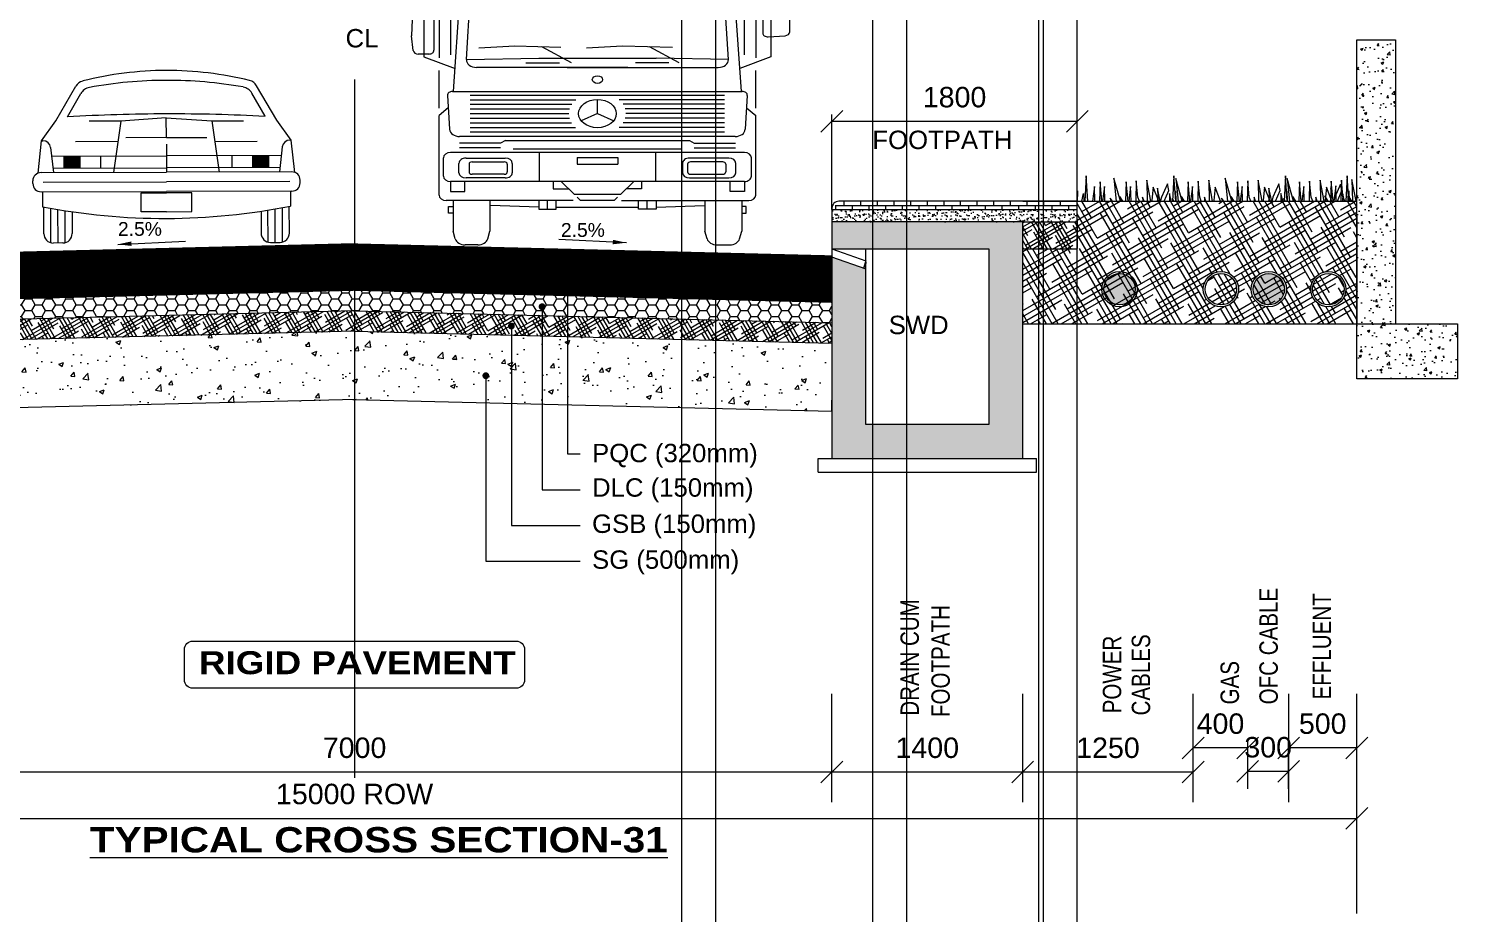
# Model space of a CAD drawing. Header units: inches. Extents: x 1863003 to 1881330, y 133141 to 515800.
# Drawn here: x 1870851 to 1881330, y 240631 to 247121 of the extents above; entities that cross this region are included whole.
import ezdxf

# ---------------------------------------------------------------- set-up
doc = ezdxf.new("R2010")
doc.units = ezdxf.units.IN
doc.header["$MEASUREMENT"] = 0
doc.linetypes.add('CENTERX2', pattern=[4, 2.5, -0.5, 0.5, -0.5])
doc.layers.get('0').update_dxf_attribs({"color": 4, "linetype": 'ELEC_LINE', "lineweight": 13})
doc.layers.get('Defpoints').update_dxf_attribs({"lineweight": 13})
for name, color, linetype, lineweight in [('DIM', 7, 'Continuous', 13), ('DIMEN', 7, 'Continuous', 13), ('HATCH', 252, 'Continuous', 13)]:
    doc.layers.add(name, color=color, linetype=linetype, lineweight=lineweight)
doc.styles.add('AB', font='ariblk.ttf')
doc.styles.add('ARIAL', font='arial.ttf')
doc.styles.get("Standard").update_dxf_attribs({"font": 'romans.shx'})
doc.linetypes.add('ELEC_LINE', pattern='A,12.7,-5.08,["EL",Standard,S=2.54,R=0,X=-2.54,Y=-1.27],-5.08', length=22.86)
doc.dimstyles.get("Standard").update_dxf_attribs({"dimtxt": 180, "dimasz": 160, "dimexe": 50, "dimexo": 50, "dimgap": 100, "dimtad": 1, "dimdec": 0, "dimzin": 0, "dimdsep": 46, "dimtxsty": 'ARIAL', "dimcen": 0.09, "dimclrd": 256, "dimclre": 256, "dimclrt": 256, "dimadec": 0, "dimazin": 0, "dimtm": 1e-09, "dimtfac": 1, "dimtdec": 0, "dimtofl": 0, "dimtmove": 0, "dimatfit": 3, "dimfxl": 0, "dimtolj": 1, "dimtzin": 0, "dimlwd": 9, "dimlwe": -1, "dimarcsym": 0})
pattern_1 = [(50, (850, -266725.27), (358.63009, -31.376067), [37.5, -412.5]), (355, (850, -266725.27), (-69.37567, 376.09607), [30, -330]), (100.451444, (879.9, -266727.9), (289.254423, 344.719995), [31.870096, -350.571056]), (46.1842, (850, -266625.27), (533.62067, -82.75964), [56.25, -618.75]), (96.635635, (894.47, -266632.17), (467.33097, 487.0593), [47.80517, -525.85688]), (351.184164, (850, -266625.3), (467.33097, 487.0593), [45, -495]), (21, (900, -266650.27), (298.453526, -201.309445), [37.5, -412.5]), (326, (900, -266650.27), (121.657666, 362.57502), [30, -330]), (71.451445, (924.87, -266667.05), (420.11119, 161.265576), [31.870095, -350.571056]), (37.5, (850, -266725.27), (6.079928, 166.446927), [0, -326, 0, -335, 0, -331.25]), (7.5, (850, -266725.27), (131.534769, 197.205856), [0, -191, 0, -318.5, 0, -126.25]), (327.5, (738.5, -266725.27), (266.911218, -11.277436), [0, -125, 0, -390, 0, -517.5]), (317.5, (688.5, -266725.27), (291.593085, 50.05249), [0, -162.5, 0, -259, 0, -367.5])]
pattern_2 = [(30, (850, -266725.274), (74.10254038, 71.6506351), [400, -200]), (120, (850, -266725.274), (28.3493649, -99.10254038), [400, -200])]
pattern_3 = [(0, (850, -266725.274), (75, 43.3012702), [50, -100]), (120, (850, -266725.274), (-75, 43.3012702), [50, -100]), (60, (850, -266725.274), (2e-14, 86.6025404), [-100, 50])]
pattern_4 = [(45, (850, -266725.274), (-0.8838834765, 0.8838834765), [])]

# ---------------------------------------------------------------- blocks, each defined once
blk = doc.blocks.new('ca')
at = {"color": 8}
for p, q in [((-28.87, 25.62), (-23.64, 34.63)), ((28.87, 25.62), (23.64, 34.63)), ((-25.85, 26.63), (-22.36, 32.7)), ((25.85, 26.63), (22.36, 32.7)), ((0, 26.33), (-11.87, 25.46)), ((0, 26.33), (11.87, 25.46)), ((0, 21.14), (0, 26.33)), ((-32.64, 20.39), (-28.87, 25.62)), ((-11.87, 25.46), (-20.19, 25.46)), ((-11.87, 25.46), (-13.81, 12.06)), ((11.87, 25.46), (13.81, 12.06)), ((11.87, 25.46), (20.19, 25.46)), ((32.64, 20.39), (28.87, 25.62)), ((-33.58, 11.92), (-32.64, 20.39)), ((-32.64, 20.39), (-32.28, 20.39)), ((-12.64, 20.11), (-23.75, 20.11)), ((0, 21.14), (-10.62, 21.14)), ((0, 21.14), (10.62, 21.14)), ((0, 19.41), (0, 12.06)), ((12.64, 20.11), (23.75, 20.11)), ((32.64, 20.39), (32.28, 20.39)), ((33.58, 11.92), (32.64, 20.39)), ((-30.3, 18.62), (-29.57, 12.06)), ((-30.05, 16.33), (0, 16.33)), ((-26.76, 13.26), (-26.76, 16.33)), ((-22.56, 13.26), (-22.56, 16.33)), ((-17.19, 13.26), (-17.19, 16.33)), ((30.05, 16.33), (0, 16.33)), ((17.19, 13.26), (17.19, 16.33)), ((22.56, 13.26), (22.56, 16.33)), ((26.76, 13.26), (26.76, 16.33)), ((30.3, 18.62), (29.57, 12.06)), ((-32.79, 12.06), (0, 12.06)), ((-29.71, 13.26), (0, 13.26)), ((29.71, 13.26), (0, 13.26)), ((32.79, 12.06), (0, 12.06)), ((-34.95, 9.21), (-34.95, 9.91)), ((-32.26, 9.56), (0, 9.56)), ((32.26, 9.56), (0, 9.56)), ((34.95, 9.21), (34.95, 9.91)), ((-32.79, 7.05), (0, 7.05)), ((-32.41, 7.05), (-32.41, 3.13)), ((-6.6, 1.76), (-6.6, 6.69)), ((-6.6, 6.69), (0, 6.69)), ((32.79, 7.05), (0, 7.05)), ((6.6, 6.69), (0, 6.69)), ((6.6, 1.76), (6.6, 6.69)), ((32.41, 7.05), (32.41, 3.13)), ((-32.09, -3.91), (-32.09, 3.06)), ((-30.28, -6.26), (-30.28, 2.73)), ((-28.4, -6.35), (-28.4, 2.4)), ((-26.52, -6.26), (-26.52, 2.09)), ((-24.71, 1.81), (-24.71, -3.91)), ((0, 1.76), (-6.6, 1.76)), ((0, 1.76), (6.6, 1.76)), ((24.71, 1.81), (24.71, -3.91)), ((26.52, -6.26), (26.52, 2.09)), ((28.4, -6.35), (28.4, 2.4)), ((30.28, -6.26), (30.28, 2.73)), ((32.09, -3.91), (32.09, 3.06)), ((-27.15, -6.35), (-29.66, -6.35)), ((27.15, -6.35), (29.66, -6.35))]:
    blk.add_line(p, q, dxfattribs=at)
for centre, radius, start, end in [((0, -51.16), 89.85, 90, 104.0557), ((0, -51.16), 89.85, 75.9443, 90), ((-21.11, 33.15), 2.93, 104.0557, 149.858), ((-19.5, 31.06), 3.3, 100.1965, 150.1888), ((0, -77.34), 113.45, 90, 100.1965), ((0, -77.34), 113.45, 79.8035, 90), ((19.5, 31.06), 3.3, 29.8112, 79.8035), ((21.11, 33.15), 2.93, 30.142, 75.9443), ((0, -444.78), 472.11, 90, 93.1382), ((0, -444.78), 472.11, 86.8618, 90), ((-32.28, 18.4), 1.99, 6.3627, 90), ((32.28, 18.4), 1.99, 90, 173.6373), ((-32.79, 9.91), 2.16, 90, 180), ((32.79, 9.91), 2.16, 0, 90), ((-32.79, 9.21), 2.16, 180, 270), ((32.79, 9.21), 2.16, 270, 0), ((0, 169.59), 169.59, 258.9833, 270), ((0, 169.59), 169.59, 270, 281.0167), ((-29.66, -3.91), 2.44, 180, 270), ((-27.15, -3.91), 2.44, 270, 0), ((27.15, -3.91), 2.44, 180, 270), ((29.66, -3.91), 2.44, 270, 0)]:
    blk.add_arc(centre, radius, start, end, dxfattribs=at)
for points in [[(-22.56, 13.26), (-22.56, 16.33), (-26.76, 13.26), (-26.76, 16.33)], [(22.56, 13.26), (22.56, 16.33), (26.76, 13.26), (26.76, 16.33)]]:
    blk.add_solid(points, dxfattribs=at)
blk = doc.blocks.new('_Oblique')
at = {"color": 0, "linetype": 'ByBlock', "lineweight": -2}
blk.add_line((-0.5, -0.5), (0.5, 0.5), dxfattribs=at)
blk = doc.blocks.new('*D198')
at = {"layer": 'Defpoints', "color": 0, "ltscale": 0.02}
for p in [(1879792, 241673), (1879792, 241496), (1880092, 241496)]:
    blk.add_point(p, dxfattribs=at)
at = {"layer": 'DIMEN', "ltscale": 0.02}
for p, q in [((1879792, 241546), (1879792, 241723)), ((1880092, 241546), (1880092, 241723))]:
    blk.add_line(p, q, dxfattribs=at)
at = {"layer": 'DIMEN', "lineweight": 9, "ltscale": 0.02}
blk.add_line((1880092, 241673), (1879792, 241673), dxfattribs=at)
at = {"layer": 'DIMEN', "lineweight": 9, "ltscale": 0.02, "xscale": 160, "yscale": 160, "zscale": 160, "rotation": 180}
blk.add_blockref('_Oblique', (1879792, 241673), dxfattribs=at)
at = {"layer": 'DIMEN', "lineweight": 9, "ltscale": 0.02, "xscale": 160, "yscale": 160, "zscale": 160}
blk.add_blockref('_Oblique', (1880092, 241673), dxfattribs=at)
at = {"layer": 'DIMEN', "ltscale": 0.02, "insert": (1879942, 241849), "char_height": 150, "attachment_point": 5, "style": 'ARIAL'}
blk.add_mtext('\\A1;300', dxfattribs=at)
blk = doc.blocks.new('*D199')
at = {"layer": 'Defpoints', "color": 0, "ltscale": 0.02}
for p in [(1876742, 241668), (1876742, 241668), (1878142, 241668)]:
    blk.add_point(p, dxfattribs=at)
at = {"layer": 'DIMEN', "lineweight": 9, "ltscale": 0.02}
blk.add_line((1878142, 241668), (1876742, 241668), dxfattribs=at)
at = {"layer": 'DIMEN', "lineweight": 9, "ltscale": 0.02, "xscale": 160, "yscale": 160, "zscale": 160, "rotation": 180}
blk.add_blockref('_Oblique', (1876742, 241668), dxfattribs=at)
at = {"layer": 'DIMEN', "lineweight": 9, "ltscale": 0.02, "xscale": 160, "yscale": 160, "zscale": 160}
blk.add_blockref('_Oblique', (1878142, 241668), dxfattribs=at)
at = {"layer": 'DIMEN', "ltscale": 0.02, "insert": (1877442, 241845), "char_height": 150, "attachment_point": 5, "style": 'ARIAL'}
blk.add_mtext('\\A1;1400', dxfattribs=at)
blk = doc.blocks.new('*D200')
at = {"layer": 'Defpoints', "color": 0, "ltscale": 0.02}
for p in [(1869742, 241668), (1869742, 241668), (1876742, 241668)]:
    blk.add_point(p, dxfattribs=at)
at = {"layer": 'DIMEN', "lineweight": 9, "ltscale": 0.02}
blk.add_line((1876742, 241668), (1869742, 241668), dxfattribs=at)
at = {"layer": 'DIMEN', "lineweight": 9, "ltscale": 0.02, "xscale": 160, "yscale": 160, "zscale": 160, "rotation": 180}
blk.add_blockref('_Oblique', (1869742, 241668), dxfattribs=at)
at = {"layer": 'DIMEN', "lineweight": 9, "ltscale": 0.02, "xscale": 160, "yscale": 160, "zscale": 160}
blk.add_blockref('_Oblique', (1876742, 241668), dxfattribs=at)
at = {"layer": 'DIMEN', "ltscale": 0.02, "insert": (1873242, 241845), "char_height": 150, "attachment_point": 5, "style": 'ARIAL'}
blk.add_mtext('\\A1;7000', dxfattribs=at)
blk = doc.blocks.new('*D202')
at = {"layer": 'Defpoints', "color": 0, "ltscale": 0.02}
for p in [(1880592, 241328), (1865592, 241151), (1880592, 241151)]:
    blk.add_point(p, dxfattribs=at)
at = {"layer": 'DIMEN', "ltscale": 0.02}
for p, q in [((1865592, 241201), (1865592, 241378)), ((1880592, 241201), (1880592, 241378))]:
    blk.add_line(p, q, dxfattribs=at)
at = {"layer": 'DIMEN', "lineweight": 9, "ltscale": 0.02}
blk.add_line((1865592, 241328), (1880592, 241328), dxfattribs=at)
at = {"layer": 'DIMEN', "lineweight": 9, "ltscale": 0.02, "xscale": 160, "yscale": 160, "zscale": 160, "rotation": 180}
blk.add_blockref('_Oblique', (1865592, 241328), dxfattribs=at)
at = {"layer": 'DIMEN', "lineweight": 9, "ltscale": 0.02, "xscale": 160, "yscale": 160, "zscale": 160}
blk.add_blockref('_Oblique', (1880592, 241328), dxfattribs=at)
at = {"layer": 'DIMEN', "ltscale": 0.02, "insert": (1873242, 241506), "char_height": 150, "attachment_point": 5, "style": 'ARIAL'}
blk.add_mtext('\\A1;15000 ROW', dxfattribs=at)
blk = doc.blocks.new('A$C9c4fc737')
at = {"color": 8, "linetype": 'Continuous'}
for p, q in [((10.81, 147.25), (134.61, 147.25)), ((10.81, 147.25), (10.81, 101.32)), ((134.61, 147.25), (134.61, 101.32)), ((10.81, 144.51), (134.61, 144.51)), ((15.3, 144.51), (15.3, 101.32)), ((130.12, 144.51), (130.12, 101.32)), ((49.37, 111.54), (50.8, 113.23)), ((50.8, 113.23), (94.62, 113.23)), ((94.62, 113.23), (96.05, 111.54)), ((25.8, 109.39), (27.36, 109.83)), ((34.43, 110.74), (27.36, 109.83)), ((34.43, 106.31), (27.36, 105.4)), ((34.43, 110.74), (49.37, 111.31)), ((34.43, 106.31), (62.34, 107.37)), ((96.05, 111.54), (49.37, 111.54)), ((49.37, 109.85), (49.37, 111.54)), ((49.37, 109.85), (96.05, 109.85)), ((62.34, 107.37), (83.08, 107.37)), ((110.99, 106.31), (83.08, 107.37)), ((96.05, 109.85), (96.05, 111.54)), ((110.99, 110.74), (96.05, 111.31)), ((110.99, 110.74), (118.06, 109.83)), ((110.99, 106.31), (118.06, 105.4)), ((119.62, 109.39), (118.06, 109.83)), ((16.44, 59.91), (19.43, 102.86)), ((24.28, 104.53), (27.36, 105.4)), ((26.84, 100.94), (51.62, 101.91)), ((51.62, 101.91), (93.8, 101.91)), ((118.58, 100.94), (93.8, 101.91)), ((121.14, 104.53), (118.06, 105.4)), ((128.98, 59.91), (125.99, 102.86)), ((1.26, 93.72), (1.26, 96.29)), ((6.95, 97.77), (3.23, 97.77)), ((7.94, 99.79), (4.91, 98.57)), ((4.91, 98.57), (4.91, 73.4)), ((13.61, 99.79), (7.94, 99.79)), ((8.92, 93.72), (8.92, 96.29)), ((10.81, 97.14), (10.81, 73.11)), ((15.22, 98.75), (13.61, 99.79)), ((19.14, 98.75), (15.22, 98.75)), ((15.3, 97.14), (15.3, 74.19)), ((21.52, 72.39), (23.11, 98.13)), ((123.9, 72.39), (122.31, 98.13)), ((126.28, 98.75), (130.2, 98.75)), ((130.12, 97.14), (130.12, 74.19)), ((130.2, 98.75), (131.81, 99.79)), ((131.81, 99.79), (137.47, 99.79)), ((134.61, 97.14), (134.61, 73.11)), ((137.3, 96.27), (137.3, 82.8)), ((137.47, 99.79), (140.51, 98.57)), ((139.33, 97.75), (146.14, 97.59)), ((140.51, 98.57), (140.51, 73.4)), ((147.86, 83.19), (148.05, 96.09)), ((6.89, 89.49), (2.28, 89.54)), ((3.23, 92.24), (6.95, 92.24)), ((0.28, 88.12), (0, 81.69)), ((8.82, 88.01), (8.82, 76.04)), ((0.75, 75.9), (0, 81.69)), ((139.43, 81.33), (146.05, 81.73)), ((6.86, 74.57), (2.71, 74.57)), ((4.91, 73.4), (17.06, 68.86)), ((21.52, 72.39), (49.8, 72.94)), ((40.46, 77.69), (26.35, 76.89)), ((58.43, 77.1), (40.46, 77.69)), ((49.8, 72.94), (95.62, 72.94)), ((62.54, 71.12), (51.02, 77.34)), ((82.52, 77.69), (68.41, 76.89)), ((102.04, 77.05), (82.52, 77.69)), ((104.6, 71.12), (93.07, 77.34)), ((123.9, 72.39), (95.62, 72.94)), ((140.51, 73.4), (128.36, 68.86)), ((10.81, 53.4), (10.81, 68.16)), ((84.58, 69.3), (25.46, 69.3)), ((44.75, 71.12), (57.89, 71.12)), ((60.84, 69.3), (119.96, 69.3)), ((100.67, 71.12), (87.53, 71.12)), ((134.61, 53.4), (134.61, 68.16)), ((14.13, 58.37), (14.94, 45.14)), ((16.09, 59.91), (129.33, 59.91)), ((23.02, 58.5), (122.4, 58.5)), ((23.02, 56.7), (64.22, 56.7)), ((72.71, 51.27), (72.71, 56.78)), ((122.4, 56.7), (81.2, 56.7)), ((131.29, 58.37), (130.48, 45.14)), ((14.42, 53.54), (10.81, 50.56)), ((10.81, 19.41), (10.81, 50.56)), ((23.02, 54.9), (62.65, 54.9)), ((23.02, 53.1), (61.82, 53.1)), ((23.02, 51.3), (61.55, 51.3)), ((72.71, 51.27), (66.34, 48.51)), ((72.71, 51.27), (79.07, 48.51)), ((122.4, 54.9), (82.76, 54.9)), ((122.4, 53.1), (83.6, 53.1)), ((122.4, 51.3), (83.87, 51.3)), ((131, 53.54), (134.61, 50.56)), ((134.61, 19.41), (134.61, 50.56)), ((23.02, 49.5), (61.8, 49.5)), ((23.02, 47.7), (62.62, 47.7)), ((23.02, 45.9), (64.15, 45.9)), ((122.4, 45.9), (81.27, 45.9)), ((122.4, 47.7), (82.8, 47.7)), ((122.4, 49.5), (83.62, 49.5)), ((34.85, 39.77), (18.76, 39.77)), ((126.55, 42.33), (18.87, 42.33)), ((23.02, 44.1), (122.4, 44.1)), ((36.74, 40.77), (34.85, 39.77)), ((36.74, 40.77), (108.68, 40.77)), ((108.68, 40.77), (110.57, 39.77)), ((110.57, 39.77), (126.66, 39.77)), ((12.51, 26.79), (12.51, 34.02)), ((130.15, 36.08), (15.27, 36.08)), ((34.85, 37.93), (18.76, 37.93)), ((21.36, 33.89), (36.69, 33.89)), ((39.79, 37.5), (105.63, 37.5)), ((49.99, 36.08), (49.99, 24.73)), ((64.75, 34.1), (64.75, 31.54)), ((64.75, 34.1), (80.67, 34.1)), ((80.67, 34.1), (80.67, 31.54)), ((95.43, 36.08), (95.43, 24.73)), ((124.06, 33.89), (108.73, 33.89)), ((110.57, 37.93), (126.66, 37.93)), ((132.91, 26.79), (132.91, 34.02)), ((18.61, 28.18), (18.61, 31.83)), ((22.54, 31.53), (22.54, 28.48)), ((23.73, 32.42), (36.29, 32.42)), ((37.48, 31.53), (37.48, 28.48)), ((39.44, 31.83), (39.44, 28.18)), ((64.75, 31.54), (80.67, 31.54)), ((105.98, 31.83), (105.98, 28.18)), ((107.94, 31.53), (107.94, 28.48)), ((121.69, 32.42), (109.13, 32.42)), ((122.87, 31.53), (122.87, 28.48)), ((126.81, 28.18), (126.81, 31.83)), ((130.15, 24.73), (15.27, 24.73)), ((15.27, 24.73), (15.27, 20.89)), ((20.84, 20.89), (20.84, 24.73)), ((36.69, 26.11), (21.36, 26.11)), ((36.29, 27.59), (23.73, 27.59)), ((55.48, 24.73), (55.48, 21.89)), ((58.51, 24.73), (63.62, 19.76)), ((86.91, 24.73), (81.8, 19.76)), ((89.94, 24.73), (89.94, 21.89)), ((108.73, 26.11), (124.06, 26.11)), ((109.13, 27.59), (121.69, 27.59)), ((124.58, 20.89), (124.58, 24.73)), ((130.15, 24.73), (130.15, 20.89)), ((63.24, 17.35), (13.57, 17.35)), ((15.27, 20.89), (20.84, 20.89)), ((16.3, 17.35), (16.3, 5.28)), ((30.68, 17.35), (30.68, 5.28)), ((49.8, 17.35), (49.8, 13.94)), ((53.21, 13.94), (53.21, 17.35)), ((55.48, 21.89), (61.43, 21.89)), ((56.61, 13.94), (56.61, 17.35)), ((63.62, 19.76), (81.8, 19.76)), ((66.1, 17.35), (64.8, 18.61)), ((79.32, 17.35), (66.1, 17.35)), ((79.32, 17.35), (80.62, 18.61)), ((82.18, 17.35), (131.85, 17.35)), ((89.94, 21.89), (83.99, 21.89)), ((88.81, 13.94), (88.81, 17.35)), ((92.21, 13.94), (92.21, 17.35)), ((95.62, 17.35), (95.62, 13.94)), ((114.74, 17.35), (114.74, 5.28)), ((130.15, 20.89), (124.58, 20.89)), ((129.12, 17.35), (129.12, 5.28)), ((14.52, 12.33), (14.52, 14.95)), ((14.52, 14.95), (16.3, 14.95)), ((16.3, 12.33), (14.52, 12.33)), ((49.8, 14.65), (30.87, 15.36)), ((49.8, 13.94), (56.61, 13.94)), ((56.61, 14.65), (88.81, 14.65)), ((95.62, 13.94), (88.81, 13.94)), ((95.62, 14.65), (114.55, 15.36)), ((130.9, 14.95), (129.12, 14.95)), ((129.12, 12.33), (130.9, 12.33)), ((130.9, 12.33), (130.9, 14.95)), ((17.14, 2.34), (16.3, 5.28)), ((25.99, 0), (20.99, 0)), ((29.84, 2.34), (30.68, 5.28)), ((115.58, 2.34), (114.74, 5.28)), ((119.43, 0), (124.43, 0)), ((128.28, 2.34), (129.12, 5.28))]:
    blk.add_line(p, q, dxfattribs=at)
for centre, major_axis, start_param, end_param in [((29.26, 102.48), (9.84, 0), 1.929567, 3.089386), ((116.16, 102.48), (-9.84, 0), 3.193799, 4.353618), ((27.05, 99), (7.87, 0), 1.929567, 3.089386), ((27.04, 97.99), (-3.94, 0), -1.51867, -0.04621), ((118.38, 97.99), (3.94, 0), 0.04621, 1.51867), ((118.37, 99), (7.87, 0), 0.052207, 1.212026), ((3.23, 96.29), (1.97, 0), 1.570796, 3.141593), ((6.95, 96.29), (1.97, 0), 0, 1.570796), ((139.27, 96.27), (1.97, 0), 1.538549, 3.141593), ((146.08, 96.11), (1.97, 0), -0.010752, 1.538549), ((2.25, 88.07), (-1.97, 0), 4.697006, 6.25023), ((3.23, 93.72), (-1.97, 0), 0, 1.570796), ((6.86, 88.01), (1.97, 0), 0, 1.555413), ((6.95, 93.72), (-1.97, 0), 1.570796, 3.141593), ((139.27, 82.8), (-1.97, 0), 0, 1.650626), ((145.89, 83.2), (-1.97, 0), 1.650626, 3.13084), ((2.71, 76.04), (-1.97, 0), 0.096474, 1.570796), ((6.86, 76.04), (-1.97, 0), 1.570796, 3.141593), ((25.46, 72.26), (-3.94, 0), -0.04621, 1.570796), ((119.96, 72.26), (3.94, 0), 4.712389, 6.329395), ((72.71, 64.59), (-2, 0), 3.141593, 9.424778), ((16.09, 58.44), (-1.97, 0), -1.570796, 0.046121), ((129.33, 58.44), (1.97, 0), -0.046121, 1.570796), ((18.87, 45.28), (3.94, 0), 3.187714, 4.712389), ((126.55, 45.28), (-3.94, 0), 1.570796, 3.095472), ((15.27, 34.02), (-2.76, 0), -1.570796, 0), ((21.36, 31.83), (2.76, 0), 1.570796, 3.141593), ((36.69, 31.83), (2.76, 0), 0, 1.570796), ((108.73, 31.83), (2.76, 0), 1.570796, 3.141593), ((124.06, 31.83), (-2.76, 0), 3.141593, 4.712389), ((130.15, 34.02), (2.76, 0), 0, 1.570796), ((21.36, 28.18), (-2.76, 0), 0, 1.570796), ((23.73, 31.53), (-1.18, 0), -1.570796, 0), ((23.73, 28.48), (1.18, 0), 3.141593, 4.712389), ((36.29, 31.53), (1.18, 0), 0, 1.570796), ((36.29, 28.48), (-1.18, 0), 1.570796, 3.141593), ((36.69, 28.18), (-2.76, 0), 1.570796, 3.141593), ((108.73, 28.18), (-2.76, 0), 0, 1.570796), ((109.13, 31.53), (1.18, 0), 1.570796, 3.141593), ((109.13, 28.48), (1.18, 0), 3.141593, 4.712389), ((121.69, 31.53), (-1.18, 0), 3.141593, 4.712389), ((121.69, 28.48), (1.18, 0), 4.712389, 6.283185), ((124.06, 28.18), (2.76, 0), 4.712389, 6.283185), ((15.27, 26.79), (2.76, 0), 3.141593, 4.712389), ((130.15, 26.79), (-2.76, 0), 1.570796, 3.141593), ((13.57, 19.41), (-2.76, 0), 0, 1.570796), ((131.85, 19.41), (2.76, 0), 4.712389, 6.283185), ((20.99, 2.95), (-3.94, 0), 0.210626, 1.570796), ((25.99, 2.95), (3.94, 0), 4.712389, 6.072559), ((119.43, 2.95), (-3.94, 0), 0.210626, 1.570796), ((124.43, 2.95), (3.94, 0), 4.712389, 6.072559)]:
    blk.add_ellipse(centre, major_axis=major_axis, ratio=0.75, start_param=start_param, end_param=end_param, dxfattribs=at)
blk.add_ellipse((72.71, 51.27), major_axis=(7.35, 0), ratio=0.75, dxfattribs=at)
blk = doc.blocks.new('*D195')
at = {"layer": 'Defpoints', "color": 0, "ltscale": 0.02}
for p in [(1879392, 241845), (1879392, 241668), (1879792, 241668)]:
    blk.add_point(p, dxfattribs=at)
at = {"layer": 'DIMEN', "ltscale": 0.02}
for p, q in [((1879392, 241718), (1879392, 241895)), ((1879792, 241718), (1879792, 241895))]:
    blk.add_line(p, q, dxfattribs=at)
at = {"layer": 'DIMEN', "lineweight": 9, "ltscale": 0.02}
blk.add_line((1879792, 241845), (1879392, 241845), dxfattribs=at)
at = {"layer": 'DIMEN', "lineweight": 9, "ltscale": 0.02, "xscale": 160, "yscale": 160, "zscale": 160, "rotation": 180}
blk.add_blockref('_Oblique', (1879392, 241845), dxfattribs=at)
at = {"layer": 'DIMEN', "lineweight": 9, "ltscale": 0.02, "xscale": 160, "yscale": 160, "zscale": 160}
blk.add_blockref('_Oblique', (1879792, 241845), dxfattribs=at)
at = {"layer": 'DIMEN', "ltscale": 0.02, "insert": (1879592, 242022), "char_height": 150, "attachment_point": 5, "style": 'ARIAL'}
blk.add_mtext('\\A1;400', dxfattribs=at)
blk = doc.blocks.new('*D196')
at = {"layer": 'Defpoints', "color": 0, "ltscale": 0.02}
for p in [(1878142, 241668), (1878142, 241668), (1879392, 241668)]:
    blk.add_point(p, dxfattribs=at)
at = {"layer": 'DIMEN', "lineweight": 9, "ltscale": 0.02}
blk.add_line((1879392, 241668), (1878142, 241668), dxfattribs=at)
at = {"layer": 'DIMEN', "lineweight": 9, "ltscale": 0.02, "xscale": 160, "yscale": 160, "zscale": 160, "rotation": 180}
blk.add_blockref('_Oblique', (1878142, 241668), dxfattribs=at)
at = {"layer": 'DIMEN', "lineweight": 9, "ltscale": 0.02, "xscale": 160, "yscale": 160, "zscale": 160}
blk.add_blockref('_Oblique', (1879392, 241668), dxfattribs=at)
at = {"layer": 'DIMEN', "ltscale": 0.02, "insert": (1878767, 241845), "char_height": 150, "attachment_point": 5, "style": 'ARIAL'}
blk.add_mtext('\\A1;1250', dxfattribs=at)
blk = doc.blocks.new('*D203')
at = {"layer": 'Defpoints', "color": 0, "ltscale": 0.02}
for p in [(1880092, 241845), (1880092, 241668), (1880592, 241668)]:
    blk.add_point(p, dxfattribs=at)
at = {"layer": 'DIMEN', "ltscale": 0.02}
for p, q in [((1880092, 241718), (1880092, 241895)), ((1880592, 241718), (1880592, 241895))]:
    blk.add_line(p, q, dxfattribs=at)
at = {"layer": 'DIMEN', "lineweight": 9, "ltscale": 0.02}
blk.add_line((1880592, 241845), (1880092, 241845), dxfattribs=at)
at = {"layer": 'DIMEN', "lineweight": 9, "ltscale": 0.02, "xscale": 160, "yscale": 160, "zscale": 160, "rotation": 180}
blk.add_blockref('_Oblique', (1880092, 241845), dxfattribs=at)
at = {"layer": 'DIMEN', "lineweight": 9, "ltscale": 0.02, "xscale": 160, "yscale": 160, "zscale": 160}
blk.add_blockref('_Oblique', (1880592, 241845), dxfattribs=at)
at = {"layer": 'DIMEN', "ltscale": 0.02, "insert": (1880342, 242022), "char_height": 150, "attachment_point": 5, "style": 'ARIAL'}
blk.add_mtext('\\A1;500', dxfattribs=at)
blk = doc.blocks.new('*D312')
at = {"layer": 'Defpoints', "color": 0, "ltscale": 0.02}
for p in [(1876742, 246440), (1876742, 246339), (1878542, 246339)]:
    blk.add_point(p, dxfattribs=at)
at = {"layer": 'DIMEN', "ltscale": 0.02}
for p, q in [((1876742, 246389), (1876742, 246490)), ((1878542, 246389), (1878542, 246490))]:
    blk.add_line(p, q, dxfattribs=at)
at = {"layer": 'DIMEN', "lineweight": 9, "ltscale": 0.02}
blk.add_line((1878542, 246440), (1876742, 246440), dxfattribs=at)
at = {"layer": 'DIMEN', "lineweight": 9, "ltscale": 0.02, "xscale": 160, "yscale": 160, "zscale": 160, "rotation": 180}
blk.add_blockref('_Oblique', (1876742, 246440), dxfattribs=at)
at = {"layer": 'DIMEN', "lineweight": 9, "ltscale": 0.02, "xscale": 160, "yscale": 160, "zscale": 160}
blk.add_blockref('_Oblique', (1878542, 246440), dxfattribs=at)
at = {"layer": 'DIMEN', "ltscale": 0.02, "insert": (1877642, 246617), "char_height": 150, "attachment_point": 5, "style": 'ARIAL'}
blk.add_mtext('\\A1;1800', dxfattribs=at)

msp = doc.modelspace()

# ---------------------------------------------------------------- hatches: boundary and pattern name
at = {"layer": 'DIM', "linetype": 'Continuous'}
h = msp.add_hatch(dxfattribs=at)
h.set_pattern_fill('AR-CONC')
h.set_pattern_definition([(50, (1100, -266575.27), (182.184669, -15.939086), [19.05, -209.55]), (355, (1100, -266575.27), (-35.243421, 191.056845), [15.24, -167.640584]), (100.451445, (1115.18, -266576.6), (146.941247, 175.117752), [16.190009, -178.090245]), (46.1842, (1100, -266524.47), (271.07904, -42.042328), [28.575, -314.325]), (96.635558, (1122.6, -266527.98), (237.404134, 247.426125), [24.285023, -267.13561]), (351.184151, (1100, -266524.47), (237.404134, 247.426125), [22.859967, -251.45973]), (21, (1125.4, -266537.17), (151.614391, -102.265198), [19.05, -209.55]), (326, (1125.4, -266537.17), (61.802028, 184.187966), [15.24, -167.64]), (71.451445, (1138.03, -266545.7), (213.41642, 81.922769), [16.190009, -178.089938]), (37.5, (1100, -266575.274), (3.0886033, 84.5550389), [0, -165.608, 0, -170.18, 0, -168.275]), (7.5, (1100, -266575.27), (66.8196625, 100.180575), [0, -97.028, 0, -161.798, 0, -64.135]), (327.5, (1043.36, -266575.274), (135.5905952, -5.728744), [0, -63.5, 0, -198.12, 0, -262.89]), (317.5, (1017.96, -266575.27), (148.1291814, 25.426491), [0, -82.55, 0, -131.572, 0, -186.69])])
h.paths.add_polyline_path([(1880876.8, 247038.9), (1880592.3, 247038.9), (1880592.3, 245910.1), (1880598.8, 245980.4), (1880592.3, 245758.4), (1880592.3, 244954.9), (1880876.8, 244954.9)])
h.paths.add_polyline_path([(1881329.8, 244954.9), (1880592.3, 244954.9), (1880592.3, 244552.5), (1881329.8, 244552.5)])
h = msp.add_hatch(dxfattribs=at)
h.set_pattern_fill('AR-BRSTD', scale=0.6)
h.set_pattern_definition([(0, (850, -266467.663), (0, 40.64508), []), (90, (850, -266467.663), (-60.96, 40.64508), [40.64508, -40.64508])])
h.paths.add_polyline_path([(1876742.3, 245794), (1876792.3, 245854), (1878542.3, 245854), (1878542.3, 245794)])
at = {"layer": 'DIM', "linetype": 'Continuous', "ltscale": 0.02}
h = msp.add_hatch(dxfattribs=at)
h.set_pattern_fill('HOUND', color=31, scale=600, angle=30, style=0)
h.set_pattern_definition([(30, (0, 967.136), (111.1538106, 107.47595264), [600, -300]), (120, (0, 967.136), (42.52404736, -148.6538106), [600, -300])])
h.paths.add_polyline_path([(1879151.2, 245854), (1879151, 245853.2), (1879150.8, 245854), (1878542.3, 245854), (1878542.3, 245711.6), (1878542.3, 245512.6, -0.4142136), (1878532.3, 245502.6), (1878142.3, 245502.6), (1878142.3, 244954.9), (1880592.3, 244954.9), (1880592.3, 245854), (1880421.6, 245854), (1880421.1, 245851.9), (1880420.6, 245854), (1879968, 245854), (1879967.8, 245853.2), (1879967.6, 245854)])
h.paths.add_polyline_path([(1879724.5, 245209.3, -1), (1879466, 245209.3, -1)], flags=16)
h.paths.add_polyline_path([(1879710.5, 245209.3, -1), (1879480, 245209.3, -1)], flags=0)
h.paths.add_polyline_path([(1880075.8, 245209.3, -1), (1879817.4, 245209.3, -1)], flags=16)
h.paths.add_polyline_path([(1880061.8, 245209.3, -1), (1879831.4, 245209.3, -1)], flags=0)
h.paths.add_polyline_path([(1880512.2, 245209.3, -1), (1880253.8, 245209.3, -1)], flags=16)
h.paths.add_polyline_path([(1880498.2, 245209.3, -1), (1880267.8, 245209.3, -1)], flags=0)
at = {"layer": 'DIM', "linetype": 'Continuous'}
h = msp.add_hatch(dxfattribs=at)
h.set_pattern_fill('AR-SAND')
h.set_pattern_definition([(37.5, (850, -266467.663), (-1.6000313, 48.9413237), [0, -38.608, 0, -43.18, 0, -41.275]), (7.5, (850, -266467.663), (44.9523283, 71.68251), [0, -20.828, 0, -34.798, 0, -13.335]), (327.5, (818.76, -266467.663), (79.099237, 0.1437185), [0, -12.7, 0, -45.72, 0, -59.69]), (317.5, (818.76, -266467.663), (76.3556452, 22.2929323), [0, -6.35, 0, -29.972, 0, -34.29])])
h.paths.add_polyline_path([(1876742.3, 245704), (1876742.3, 245794), (1878542.3, 245794), (1878542.3, 245704)])
h = msp.add_hatch(dxfattribs=at)
h.set_pattern_fill('AR-CONC', scale=10)
h.set_pattern_definition([(50, (850, 107490.374), (71.7260183, -6.2752135), [7.5, -82.5]), (355, (850, 107490.374), (-13.8751334, 75.2192134), [6, -66]), (100.4514445, (855.98, 107489.85), (57.8508847, 68.943999), [6.3740192, -70.1142112]), (46.1842, (850, 107510.37), (106.724133, -16.551928), [11.25, -123.75]), (96.6356355, (858.89, 107509), (93.4661946, 97.41186), [9.561034, -105.171376]), (351.184164, (850, 107510.37), (93.4661945, 97.41186), [9, -99]), (21, (860, 107505.374), (59.6907052, -40.261889), [7.5, -82.5]), (326, (860, 107505.374), (24.3315332, 72.5150045), [6, -66]), (71.4514447, (864.974, 107502.02), (84.0222377, 32.2531153), [6.374019, -70.1142112]), (37.5, (850, 107490.374), (1.21598553, 33.2893854), [0, -65.2, 0, -67, 0, -66.25]), (7.5, (850, 107490.374), (26.30695374, 39.4411712), [0, -38.2, 0, -63.7, 0, -25.25]), (327.5, (827.7, 107490.374), (53.3822436, -2.25548717), [0, -25, 0, -78, 0, -103.5]), (317.5, (817.7, 107490.374), (58.3186169, 10.0104982), [0, -32.5, 0, -51.8, 0, -73.5])])
h.paths.add_polyline_path([(1877892.3, 245506.4), (1877892.3, 244216.8), (1876992.3, 244216.8), (1876992.3, 245358.1), (1876742.3, 245446.4), (1876742.3, 243966.8), (1878142.3, 243966.8), (1878142.3, 245704), (1876742.3, 245704), (1876742.3, 245506.4)])
at = {"layer": 'DIM', "linetype": 'Continuous', "ltscale": 0.02}
h = msp.add_hatch(dxfattribs=at)
h.set_pattern_fill('HOUND', color=130, scale=400, angle=30, style=0)
h.set_pattern_definition([(30, (850, -266467.663), (74.10254038, 71.6506351), [400, -200]), (120, (850, -266467.663), (28.3493649, -99.10254038), [400, -200])])
h.paths.add_polyline_path([(1878142.3, 245504), (1878142.3, 245704), (1878542.3, 245704), (1878542.3, 245675.1), (1878542.3, 245504)])
at = {"layer": 'DIM', "linetype": 'Continuous'}
h = msp.add_hatch(color=7, dxfattribs=at)
h.dxf.hatch_style = 1
h.paths.add_polyline_path([(1878736.7, 245209.3, 1), (1878967.1, 245209.3, 1)])
h = msp.add_hatch(color=7, dxfattribs=at)
h.dxf.hatch_style = 1
h.paths.add_polyline_path([(1879831.4, 245209.3, 1), (1880061.8, 245209.3, 1)])
at = {"layer": 'DIM', "linetype": 'Continuous', "ltscale": 0.02}
h = msp.add_hatch(dxfattribs=at)
h.set_pattern_fill('HONEY', color=31, scale=400, style=0)
h.set_pattern_definition(pattern_3)
h.paths.add_polyline_path([(1869742.3, 245113.9), (1873242.3, 245201.4), (1873242.3, 245051.4), (1869742.3, 244963.8)])
h = msp.add_hatch(dxfattribs=at)
h.set_pattern_fill('HONEY', color=31, scale=400, style=0)
h.set_pattern_definition(pattern_3)
h.paths.add_polyline_path([(1873242.3, 245201.4), (1873242.3, 245051.4), (1876742.3, 244963.8), (1876742.3, 245113.9)])
h = msp.add_hatch(dxfattribs=at)
h.set_pattern_fill('HOUND', color=130, scale=400, angle=30, style=0)
h.set_pattern_definition(pattern_2)
h.paths.add_polyline_path([(1869742.3, 244963.8), (1873242.3, 245051.4), (1873242.3, 244901.3), (1869742.3, 244813.8)])
h = msp.add_hatch(dxfattribs=at)
h.set_pattern_fill('HOUND', color=130, scale=400, angle=30, style=0)
h.set_pattern_definition(pattern_2)
h.paths.add_polyline_path([(1873242.3, 245051.4), (1873242.3, 244901.3), (1876742.3, 244813.8), (1876742.3, 244963.8)])
h = msp.add_hatch(dxfattribs=at)
h.set_pattern_fill('AR-CONC', scale=50, style=0)
h.set_pattern_definition(pattern_1)
h.paths.add_polyline_path([(1869742.3, 244813.8), (1873242.3, 244901.3), (1873242.3, 244401.2), (1869742.3, 244313.6)])
h = msp.add_hatch(dxfattribs=at)
h.set_pattern_fill('AR-CONC', scale=50, style=0)
h.set_pattern_definition(pattern_1)
h.paths.add_polyline_path([(1876742.3, 244813.8), (1873242.3, 244901.3), (1873242.3, 244401.2), (1876742.3, 244313.6)])
at = {"layer": 'HATCH', "linetype": 'Continuous', "ltscale": 0.02}
h = msp.add_hatch(dxfattribs=at)
h.set_pattern_fill('ANSI31', color=141, scale=10)
h.set_pattern_definition(pattern_4)
h.paths.add_polyline_path([(1869742.3, 245446.4), (1869742.3, 245454), (1873242.3, 245541.5), (1873242.3, 245201.4), (1869742.3, 245113.9)])
h = msp.add_hatch(dxfattribs=at)
h.set_pattern_fill('ANSI31', color=141, scale=10)
h.set_pattern_definition(pattern_4)
h.paths.add_polyline_path([(1876742.3, 245446.4), (1876742.3, 245454), (1873242.3, 245541.5), (1873242.3, 245201.4), (1876742.3, 245113.9)])

# ---------------------------------------------------------------- linework, layer by layer
at = {"color": 7, "linetype": 'Continuous', "ltscale": 0.02}
msp.add_line((1878142.3, 243966.8), (1878142.3, 245704), dxfattribs=at)
at = {"color": 8, "linetype": 'Continuous', "ltscale": 0.02}
for p in [(1875642.3, 502880.9), (1875642.3, 502880.9), (1875892.3, 502880.9), (1877042.3, 502880.9), (1877292.3, 500369.9), (1878259.2, 500590.1), (1878293.4, 500590.1), (1878542.3, 500369.9)]:
    msp.add_xline(p, (0, 1), dxfattribs=at)
at = {"color": 66, "linetype": 'Continuous', "lineweight": 9, "ltscale": 0.25, "flags": 128}
for points in [[(1878618.9, 245854), (1878606.4, 246041.6), (1878596.8, 245854)], [(1879263.6, 245854), (1879251.1, 246041.6), (1879241.5, 245854)], [(1880080.4, 245854), (1880067.9, 246041.6), (1880058.3, 245854)], [(1880533.7, 245854), (1880521.2, 246040.4), (1880511.6, 245854)], [(1878671.1, 245854), (1878668.1, 245962.2), (1878653.8, 245854)], [(1878722.5, 245854), (1878709.3, 245995.6), (1878704.5, 245854)], [(1878744.9, 245854), (1878741.9, 245962.2), (1878727.6, 245854)], [(1878858.4, 245854), (1878810.3, 246023), (1878827.8, 245854)], [(1878914, 245854), (1878900.8, 245996.9), (1878895.9, 245854)], [(1878936.4, 245854), (1878933.3, 245963.5), (1878918.9, 245854)], [(1878998.9, 245854), (1878986.6, 245884.5), (1878974.9, 246004.1), (1878971.9, 245854)], [(1879081.5, 245854), (1879052.3, 246010), (1879055.3, 245854)], [(1879139.9, 245854), (1879098.8, 245958.6), (1879089.3, 245861.2), (1879088.9, 245854)], [(1879179.6, 245854), (1879212.5, 245934.3), (1879202.6, 245981.2), (1879159.6, 245884.6), (1879151, 245853.2), (1879130.3, 245950), (1879133.3, 245882.6), (1879128.6, 245854)], [(1879311.3, 245854), (1879263.6, 246021.8), (1879281, 245854)], [(1879367.2, 245854), (1879354.1, 245995.6), (1879349.2, 245854)], [(1879389.7, 245854), (1879386.6, 245962.2), (1879372.3, 245854)], [(1879451.7, 245854), (1879439.9, 245883.2), (1879428.2, 246002.9), (1879425.2, 245854)], [(1879534.6, 245854), (1879505.6, 246008.8), (1879508.6, 245854)], [(1879592.7, 245854), (1879552.1, 245957.4), (1879542.6, 245860), (1879542.3, 245854)], [(1879675.2, 245854), (1879627.1, 246023), (1879644.6, 245854)], [(1879730.8, 245854), (1879717.6, 245996.9), (1879712.7, 245854)], [(1879753.2, 245854), (1879750.1, 245963.5), (1879735.7, 245854)], [(1879815.7, 245854), (1879803.4, 245884.5), (1879791.7, 246004.1), (1879788.7, 245854)], [(1879898.3, 245854), (1879869.1, 246010), (1879872.1, 245854)], [(1879956.7, 245854), (1879915.6, 245958.6), (1879906.1, 245861.2), (1879905.7, 245854)], [(1879996.4, 245854), (1880029.3, 245934.3), (1880019.4, 245981.2), (1879976.4, 245884.6), (1879967.8, 245853.2), (1879947.1, 245950), (1879950.1, 245882.6), (1879945.4, 245854)], [(1880128.1, 245854), (1880080.4, 246021.8), (1880097.8, 245854)], [(1880184, 245854), (1880170.9, 245995.6), (1880166, 245854)], [(1880206.5, 245854), (1880203.4, 245962.2), (1880189.1, 245854)], [(1880268.5, 245854), (1880256.7, 245883.2), (1880245, 246002.9), (1880242, 245854)], [(1880351.4, 245854), (1880322.4, 246008.8), (1880325.4, 245854)], [(1880409.5, 245854), (1880368.9, 245957.4), (1880359.4, 245860), (1880359.1, 245854)], [(1880450.2, 245854), (1880482.6, 245933.1), (1880472.7, 245979.9), (1880429.7, 245883.4), (1880421.1, 245851.9), (1880400.4, 245948.7), (1880403.4, 245881.4), (1880398.9, 245854)], [(1880418.3, 245854), (1880404.7, 246000.9), (1880399.6, 245854)], [(1880440.4, 245854), (1880437.2, 245967.4), (1880422.3, 245854)], [(1880504.4, 245854), (1880490.5, 245888.4), (1880478.8, 246008.1), (1880475.7, 245854)], [(1880586.1, 245854), (1880556.2, 246014), (1880559.3, 245854)], [(1878545.9, 245888.4), (1878544.4, 245931.2), (1878542.3, 245854)], [(1878575.7, 245854), (1878588.2, 245910.3), (1878589.8, 245854)], [(1878799.8, 245854), (1878783.7, 245876.8), (1878787, 245854)], [(1878875.5, 245854), (1878853.7, 245890), (1878861.3, 245854)], [(1879032.1, 245854), (1879021.5, 245885.3), (1879021.6, 245854)], [(1879231.6, 245854), (1879219.1, 245910.6), (1879217.5, 245854)], [(1879252.2, 245854), (1879236.9, 245875.5), (1879240.1, 245854)], [(1879261.3, 245888.7), (1879262.8, 245931.5), (1879265, 245854)], [(1879328, 245854), (1879307, 245888.8), (1879314.3, 245854)], [(1879485, 245854), (1879474.8, 245884), (1879474.9, 245854)], [(1879616.6, 245854), (1879600.5, 245876.8), (1879603.8, 245854)], [(1879692.3, 245854), (1879670.5, 245890), (1879678.1, 245854)], [(1879848.9, 245854), (1879838.3, 245885.3), (1879838.4, 245854)], [(1880048.4, 245854), (1880035.9, 245910.6), (1880034.3, 245854)], [(1880069, 245854), (1880053.7, 245875.5), (1880056.9, 245854)], [(1880078.1, 245888.7), (1880079.6, 245931.5), (1880081.8, 245854)], [(1880144.8, 245854), (1880123.8, 245888.8), (1880131.1, 245854)], [(1880301.8, 245854), (1880291.6, 245884), (1880291.7, 245854)], [(1880381.8, 245854), (1880357.6, 245894), (1880366, 245854)], [(1880501.4, 245854), (1880489.2, 245909.4), (1880487.6, 245854)], [(1880537.4, 245854), (1880525.4, 245889.3), (1880525.6, 245854)], [(1880531.4, 245887.5), (1880532.9, 245930.3), (1880535, 245854)], [(1880556.5, 245854), (1880537.6, 245880.7), (1880541.5, 245854)]]:
    msp.add_lwpolyline(points, dxfattribs=at)
at = {"color": 7, "linetype": 'Continuous', "ltscale": 0.02}
msp.add_lwpolyline([(1878542.3, 245854), (1876792.3, 245854, 0.4142136), (1876742.3, 245804), (1876742.3, 243966.8)], format="xyb", dxfattribs=at)
for points in [[(1878542.3, 245711.6), (1878542.3, 245854)], [(1878142.3, 245704), (1876742.3, 245704)], [(1876742.3, 245506.4), (1877892.3, 245506.4)], [(1877892.3, 245506.4), (1877892.3, 244216.8), (1876992.3, 244216.8), (1876992.3, 245506.4)], [(1876642.3, 243866.8), (1876642.3, 243966.8)], [(1876642.3, 243966.8), (1878242.3, 243966.8)], [(1878242.3, 243866.8), (1878242.3, 243966.8)], [(1876642.3, 243866.8), (1878242.3, 243866.8)]]:
    msp.add_lwpolyline(points, dxfattribs=at)
at = {"color": 6, "linetype": 'Continuous', "ltscale": 0.02}
for points in [[(1873242.3, 245541.5), (1869742.3, 245454)], [(1873242.3, 245541.5), (1876742.3, 245454)], [(1873242.3, 245201.4), (1869742.3, 245113.9)], [(1873242.3, 245201.4), (1876742.3, 245113.9)], [(1873242.3, 245051.4), (1869742.3, 244963.8)], [(1873242.3, 245051.4), (1876742.3, 244963.8)], [(1873242.3, 244901.3), (1869742.3, 244813.8)], [(1873242.3, 244901.3), (1876742.3, 244813.8)], [(1873254.8, 244401.5), (1869742.3, 244313.6), (1869742.3, 244396.4)], [(1873229.8, 244401.5), (1876742.3, 244313.6), (1876742.3, 244396.4)]]:
    msp.add_lwpolyline(points, dxfattribs=at)
at = {"color": 8, "linetype": 'Continuous', "ltscale": 0.02}
for points in [[(1876742.3, 241448.2), (1876742.3, 242240.6)], [(1878142.3, 241448.2), (1878142.3, 242240.6)], [(1879392.3, 241448.2), (1879392.3, 242240.6)], [(1880092.3, 241448.2), (1880092.3, 242240.6)], [(1880592.3, 240631), (1880592.3, 242240.6)]]:
    msp.add_lwpolyline(points, dxfattribs=at)
at = {"layer": 'DIM', "color": 7, "linetype": 'Continuous'}
for points in [[(1880592.3, 244954.9), (1880592.3, 247038.9), (1880876.8, 247038.9), (1880876.8, 244954.9)], [(1876742.3, 245794), (1878542.3, 245794)], [(1880592.3, 245746.4), (1880592.3, 244954.9)], [(1878142.3, 245704), (1878542.3, 245704)], [(1876740.4, 245447), (1876992.3, 245358.1)], [(1876742.3, 245506.4), (1876992.3, 245418.2)], [(1876992.3, 245418.2), (1876973.4, 245364.8)], [(1878142.3, 244954.9), (1880842.3, 244954.9)], [(1880592.3, 244954.9), (1881329.8, 244954.9), (1881329.8, 244552.5), (1880592.3, 244552.5), (1880592.3, 244954.9)]]:
    msp.add_lwpolyline(points, dxfattribs=at)
at = {"layer": 'DIM', "color": 1, "linetype": 'CENTERX2'}
msp.add_lwpolyline([(1873242.3, 246746.2), (1873242.3, 241624.7)], dxfattribs=at)
at = {"layer": 'DIM', "color": 8, "linetype": 'Continuous'}
for points in [[(1878542.3, 245936.2), (1878542.3, 246582.3)], [(1876742.3, 245794.2), (1876742.3, 246440.3)]]:
    msp.add_lwpolyline(points, dxfattribs=at)
at = {"layer": 'DIM', "color": 83, "linetype": 'Continuous'}
msp.add_lwpolyline([(1878142.3, 245854), (1880592.3, 245854)], dxfattribs=at)
at = {"layer": 'DIM', "color": 7, "linetype": 'Continuous'}
msp.add_lwpolyline([(1878542.3, 245711.6), (1878542.3, 245512.6, -0.4142136), (1878532.3, 245502.6), (1878142.3, 245502.6)], format="xyb", dxfattribs=at)
for centre, radius in [((1878851.9, 245209.3), 129.2), ((1878851.9, 245209.3), 115.2), ((1879946.6, 245209.3), 129.2), ((1879946.6, 245209.3), 115.2)]:
    msp.add_circle(centre, radius, dxfattribs=at)
at = {"layer": 'DIM', "color": 4, "linetype": 'Continuous'}
for centre, radius in [((1879595.3, 245209.3), 129.2), ((1879595.3, 245209.3), 115.2), ((1880383, 245209.3), 129.2), ((1880383, 245209.3), 115.2)]:
    msp.add_circle(centre, radius, dxfattribs=at)
at = {"layer": 'DIM', "color": 7, "linetype": 'Continuous'}
msp.add_arc((1876943.6, 245405.4), 50.4, 306.33638, 14.78327, dxfattribs=at)
at = {"layer": 'DIMEN', "lineweight": 5}
msp.add_lwpolyline([(1872055.7, 242628.3), (1874427.1, 242628.3, -0.4142136), (1874489, 242566.4), (1874489, 242344.1, -0.4142136), (1874427.1, 242282.2), (1872055.7, 242282.2, -0.4142136), (1871993.9, 242344.1), (1871993.9, 242566.4, -0.4142136)], format="xyb", close=True, dxfattribs=at)

# ---------------------------------------------------------------- block references
at = {"color": 2, "linetype": 'Continuous', "ltscale": 0.02, "xscale": 18.76445229989112, "yscale": 18.76445229989112, "zscale": 18.76445229989112}
msp.add_blockref('A$C9c4fc737', (1873658.5, 245535.1), dxfattribs=at)
at = {"layer": 'DIM', "color": 7, "linetype": 'Continuous', "xscale": 28.04577624273334, "yscale": 28.04577624273334, "zscale": 28.04577624273334, "rotation": 0.1542392016107282}
msp.add_blockref('ca', (1871863.3, 245728.5), dxfattribs=at)

# ---------------------------------------------------------------- texts
at = {"layer": 'DIMEN', "linetype": 'Continuous', "style": 'ARIAL'}
for s, height, p in [('CL', 135, (1873175.8, 246982.6)), ('FOOTPATH', 135, (1877039.3, 246237.2)), ('2.5%%%', 101.25, (1871506.7, 245600.7)), ('2.5%%%', 101.25, (1874755.2, 245593.1)), ('SWD', 135, (1877159, 244879.7)), ('PQC (320mm)', 135, (1874983.6, 243940.2)), ('DLC (150mm)', 135, (1874983.6, 243687.5)), ('GSB (150mm)', 135, (1874983.6, 243421.8)), ('SG (500mm)', 135, (1874983.6, 243158.7))]:
    msp.add_text(s, height=height, dxfattribs=at).set_placement(p)
at = {"layer": 'DIMEN', "linetype": 'Continuous', "style": 'ARIAL', "width": 0.8}
for s, p in [('OFC CABLE', (1880012.5, 242164.1)), ('DRAIN CUM', (1877380.5, 242081.2)), ('EFFLUENT', (1880402.4, 242200.1)), ('FOOTPATH', (1877607, 242071.1)), ('POWER', (1878864.4, 242098.3)), ('CABLES', (1879076.4, 242083)), ('GAS', (1879727.8, 242163.8))]:
    msp.add_text(s, height=135, rotation=90, dxfattribs=at).set_placement(p)
at = {"layer": 'DIMEN', "style": 'AB'}
for s, height, p in [('RIGID PAVEMENT', 168.75, (1872100.8, 242385.6)), ('%%UTYPICAL CROSS SECTION-31', 185.625, (1871300.7, 241078.5))]:
    msp.add_text(s, height=height, dxfattribs=at).set_placement(p)

# ---------------------------------------------------------------- dimensions: what is measured, and where the dimension line sits
at = {"layer": 'DIMEN', "ltscale": 0.02}
for p1, p2, distance, picture, middle in [((1878542.3, 246339.3), (1876742.3, 246339.3), -100.6, '*D312', (1877642.3, 246616.5)), ((1876742.3, 241668.4), (1869742.3, 241668.4), 0, '*D200', (1873242.3, 241845)), ((1878142.3, 241668.4), (1876742.3, 241668.4), 0, '*D199', (1877442.3, 241845)), ((1879392.3, 241668.4), (1878142.3, 241668.4), 0, '*D196', (1878767.3, 241845))]:
    dim = msp.add_aligned_dim(p1=p1, p2=p2, distance=distance, dimstyle='Standard', override={"dimtxt": 150, "dimblk1": 'Oblique', "dimblk2": 'Oblique', "dimsah": 1}, dxfattribs=at)
    dim.commit()
    dim.dimension.update_dxf_attribs({"geometry": picture, "text_midpoint": middle})
for base, p1, p2, picture, middle in [((1879392.3, 241845), (1879792.3, 241668.4), (1879392.3, 241668.4), '*D195', (1879592.3, 241845)), ((1880092.3, 241845), (1880592.3, 241668.4), (1880092.3, 241668.4), '*D203', (1880342.3, 241845)), ((1879792.3, 241672.7), (1880092.3, 241496.1), (1879792.3, 241496.1), '*D198', (1879942.3, 241672.7))]:
    dim = msp.add_linear_dim(base=base, p1=p1, p2=p2, angle=180, dimstyle='Standard', override={"dimtxt": 150, "dimblk1": 'Oblique', "dimblk2": 'Oblique', "dimsah": 1}, dxfattribs=at)
    dim.commit()
    dim.dimension.update_dxf_attribs({"geometry": picture, "text_midpoint": middle, "dimtype": 161})
dim = msp.add_linear_dim(base=(1880592.3, 241328.1), p1=(1865592.3, 241150.5), p2=(1880592.3, 241150.5), angle=0, text='<> ROW', dimstyle='Standard', override={"dimtxt": 150, "dimblk1": 'Oblique', "dimblk2": 'Oblique', "dimsah": 1}, dxfattribs=at)
dim.commit()
dim.dimension.update_dxf_attribs({"geometry": '*D202', "text_midpoint": (1873242.3, 241328.1), "dimtype": 161})

# ---------------------------------------------------------------- leaders
at = {"layer": 'DIMEN', "lineweight": 9, "ltscale": 0.02}
for points, override in [([(1871505.6, 245538.3), (1872001.6, 245562.4)], {"dimasz": 100}), ([(1875235.6, 245550.3), (1874739.6, 245574.5)], {"dimasz": 100}), ([(1874804.6, 245340), (1874804.6, 244001.4), (1874896.9, 244001.4)], {"dimasz": 50, "dimldrblk": 'Dot'}), ([(1874617.1, 245080.9), (1874617.1, 243738.9), (1874896.9, 243738.9)], {"dimasz": 50, "dimldrblk": 'Dot'}), ([(1874392.1, 244939.3), (1874392.1, 243476.4), (1874896.9, 243476.4)], {"dimasz": 50, "dimldrblk": 'Dot'}), ([(1874204.6, 244574.9), (1874204.6, 243213.9), (1874896.9, 243213.9)], {"dimasz": 50, "dimldrblk": 'Dot'})]:
    msp.add_leader(points, dimstyle='Standard', override=override, dxfattribs=at)

doc.saveas('drawing.dxf')
